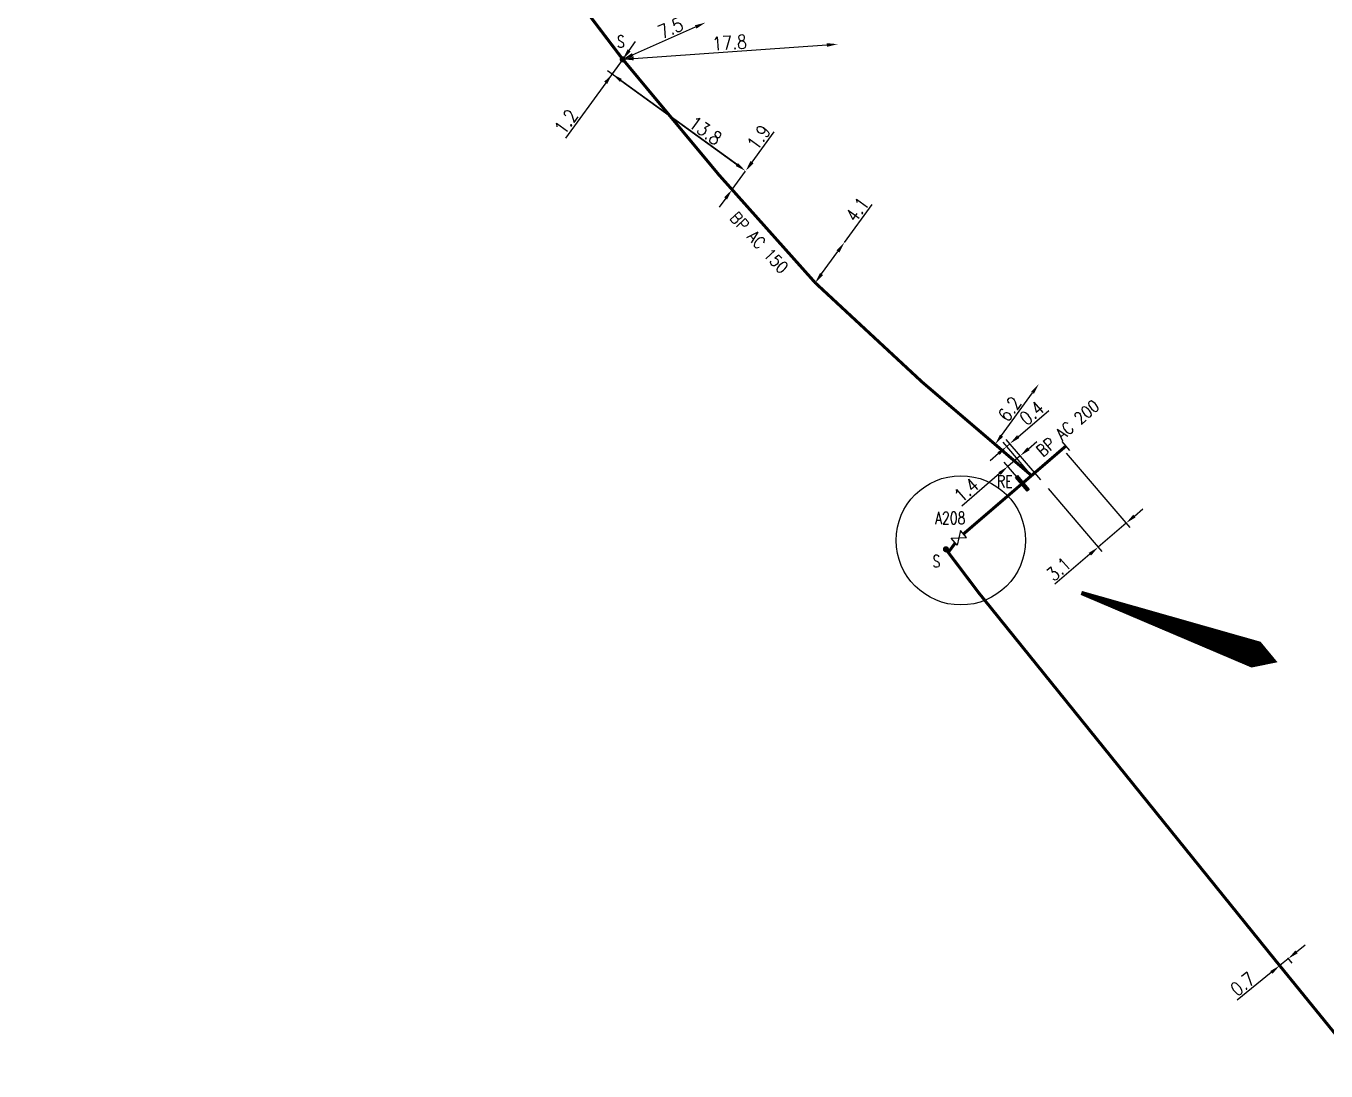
# Model space of a CAD drawing. Header units: millimetres. Extents: x 183997 to 185000, y 127999 to 129007.
# Drawn here: x 184281.2 to 184388.7, y 128700 to 128786.5 of the extents above; entities that cross this region are included whole.
import ezdxf
from ezdxf.enums import TextEntityAlignment as Align

# ---------------------------------------------------------------- set-up
doc = ezdxf.new("R2010")
doc.units = ezdxf.units.MM
doc.header["$PDMODE"] = 34
doc.linetypes.add('L_25_AP', pattern=[2000, 1000, 1000])
doc.layers.get('0').update_dxf_attribs({"linetype": 'CONTINUOUS'})
doc.layers.get('DEFPOINTS').update_dxf_attribs({"linetype": 'CONTINUOUS'})
for name, color, linetype in [('L_150', 1, 'CONTINUOUS'), ('L_300', 7, 'CONTINUOUS'), ('L_340', 7, 'CONTINUOUS'), ('L_900', 7, 'CONTINUOUS')]:
    doc.layers.add(name, color=color, linetype=linetype)
doc.styles.add('G_ROMANS', font='ROMANS.SHX', dxfattribs={"width": 0.75})
doc.styles.get("Standard").update_dxf_attribs({"font": 'romans.shx', "width": 0.85})
doc.dimstyles.get("Standard").update_dxf_attribs({"dimtxt": 1.5, "dimasz": 1.2, "dimexe": 0.625, "dimexo": 0.625, "dimgap": 0.25, "dimtad": 1, "dimdec": 1, "dimzin": 0, "dimdsep": 46, "dimtxsty": 'Standard', "dimcen": -0.5, "dimadec": 0, "dimazin": 0, "dimtfac": 1, "dimtdec": 1, "dimtmove": 0, "dimatfit": 3, "dimfxl": 0, "dimtolj": 1, "dimtzin": 0, "dimarcsym": 0})

# ---------------------------------------------------------------- blocks, each defined once
blk = doc.blocks.new('*D166')
at = {"layer": 'DEFPOINTS', "color": 0, "linetype": 'Continuous', "transparency": 16777216}
for p in [(184330.55, 128783.76), (184340.72, 128774.51), (184340.72, 128774.51)]:
    blk.add_point(p, dxfattribs=at)
at = {"layer": 'L_300', "color": 0, "linetype": 'Continuous', "lineweight": -2, "transparency": 16777216}
for p, q in [((184330.28, 128783.38), (184329.39, 128782.16)), ((184330.39, 128782.01), (184339.99, 128775.04))]:
    blk.add_line(p, q, dxfattribs=at)
at = {"layer": 'L_300', "color": 0, "linetype": 'Continuous', "transparency": 16777216}
for points in [[(184330.48, 128782.13), (184330.31, 128781.89), (184329.67, 128782.54)], [(184340.08, 128775.16), (184339.9, 128774.92), (184340.72, 128774.51)]]:
    blk.add_solid(points, dxfattribs=at)
at = {"layer": 'L_300', "color": 0, "linetype": 'Continuous', "transparency": 16777216, "insert": (184337.39, 128777.86), "char_height": 1.125, "attachment_point": 5, "rotation": 324.0119}
blk.add_mtext('\\A1;13.8', dxfattribs=at)
blk = doc.blocks.new('L_300_11')
at = {"color": 0, "linetype": 'Continuous', "const_width": 0.248, "flags": 128}
blk.add_lwpolyline([(-0.13, 0, 1), (0.13, 0, 1)], format="xyb", close=True, dxfattribs=at)
at = {"linetype": 'Continuous', "style": 'G_ROMANS', "width": 0.75}
blk.add_attdef('S', text='', height=1, dxfattribs=at).set_placement((0, 1.35), align=Align.MIDDLE_CENTER)
at = {"color": 0, "linetype": 'Continuous', "width": 0.75, "flags": 3}
for tag, p in [('DEF_LEG', (0, -5)), ('DEF_COUP', (0, -7.5)), ('DEF_TYPE', (0, -10))]:
    blk.add_attdef(tag, text='', height=1.2, dxfattribs=at).set_placement(p, align=Align.MIDDLE)
blk = doc.blocks.new('L_340_20')
at = {"linetype": 'Continuous'}
blk.add_hatch(color=0, dxfattribs=at).paths.add_polyline_path([(0.12, 0.75), (-0.12, 0.75), (-0.12, -0.75), (0.12, -0.75)])
at = {"color": 0, "linetype": 'Continuous'}
blk.add_lwpolyline([(-0.12, 0.75), (0.12, 0.75), (0.12, -0.75), (-0.12, -0.75)], close=True, dxfattribs=at)
at = {"color": 0, "linetype": 'Continuous', "width": 0.75}
for tag, height, flags, p in [('RE', 1, 8, (0, 2.19)), ('DEF_LEG', 1.2, 3, (0, -5)), ('DEF_COUP', 1.2, 3, (0, -7.5)), ('DEF_TYPE', 1.2, 3, (0, -10))]:
    blk.add_attdef(tag, text='', height=height, dxfattribs=dict(at, flags=flags)).set_placement(p, align=Align.MIDDLE)
blk = doc.blocks.new('L_300_09')
at = {"color": 0, "linetype": 'Continuous', "flags": 128}
blk.add_lwpolyline([(0.5, -0.38), (-0.5, 0.38), (-0.5, -0.38), (0.5, 0.38), (0.5, -0.38)], dxfattribs=at)
at = {"color": 0, "linetype": 'Continuous', "width": 0.75}
blk.add_attdef('NUM', text='', height=1, dxfattribs=at).set_placement((0, 1.69), align=Align.MIDDLE_CENTER)
at = {"color": 0, "linetype": 'Continuous', "width": 0.75, "flags": 3}
for tag, p in [('DEF_LEG', (0, -5)), ('DEF_COUP', (0, -7.5)), ('DEF_TYPE', (0, -10))]:
    blk.add_attdef(tag, text='', height=1.2, dxfattribs=at).set_placement(p, align=Align.MIDDLE)
blk = doc.blocks.new('L_340_07')
at = {"color": 0, "linetype": 'Continuous', "const_width": 0.25, "flags": 128}
blk.add_lwpolyline([(0, 0), (0.35, 0)], dxfattribs=at)
at = {"color": 0, "linetype": 'Continuous', "flags": 128}
blk.add_lwpolyline([(0.35, -0.5), (0.35, 0.5)], dxfattribs=at)
at = {"color": 0, "linetype": 'Continuous', "width": 0.75, "flags": 3}
for tag, p in [('DEF_LEG', (0.72, -3.47)), ('DEF_COUP', (0.72, -5.97)), ('DEF_TYPE', (0.72, -8.47))]:
    blk.add_attdef(tag, text='', height=1.2, dxfattribs=at).set_placement(p, align=Align.MIDDLE)
blk = doc.blocks.new('*D1158')
at = {"layer": 'DEFPOINTS', "color": 0, "linetype": 'Continuous', "transparency": 16777216}
for p in [(184348.34, 128785.01), (184348.34, 128785.01), (184330.55, 128783.76)]:
    blk.add_point(p, dxfattribs=at)
at = {"layer": 'L_300', "color": 0, "linetype": 'Continuous', "lineweight": -2, "transparency": 16777216}
blk.add_line((184331.45, 128783.82), (184347.44, 128784.94), dxfattribs=at)
at = {"layer": 'L_300', "color": 0, "linetype": 'Continuous', "transparency": 16777216}
for points in [[(184347.43, 128785.09), (184347.45, 128784.79), (184348.34, 128785.01)], [(184331.44, 128783.97), (184331.46, 128783.67), (184330.55, 128783.76)]]:
    blk.add_solid(points, dxfattribs=at)
at = {"layer": 'L_300', "color": 0, "linetype": 'Continuous', "transparency": 16777216, "insert": (184339.39, 128785.13), "char_height": 1.125, "attachment_point": 5, "rotation": 4.0122}
blk.add_mtext('\\A1;17.8', dxfattribs=at)
blk = doc.blocks.new('*D1159')
at = {"layer": 'DEFPOINTS', "color": 0, "linetype": 'Continuous', "transparency": 16777216}
for p in [(184337.41, 128786.8), (184337.41, 128786.8), (184330.55, 128783.76)]:
    blk.add_point(p, dxfattribs=at)
at = {"layer": 'L_300', "color": 0, "linetype": 'Continuous', "lineweight": -2, "transparency": 16777216}
blk.add_line((184331.37, 128784.12), (184336.58, 128786.44), dxfattribs=at)
at = {"layer": 'L_300', "color": 0, "linetype": 'Continuous', "transparency": 16777216}
for points in [[(184336.52, 128786.57), (184336.65, 128786.3), (184337.41, 128786.8)], [(184331.31, 128784.26), (184331.44, 128783.99), (184330.55, 128783.76)]]:
    blk.add_solid(points, dxfattribs=at)
at = {"layer": 'L_300', "color": 0, "linetype": 'Continuous', "transparency": 16777216, "insert": (184334.51, 128786.34), "char_height": 1.125, "attachment_point": 5, "rotation": 23.9444}
blk.add_mtext('\\A1;7.5', dxfattribs=at)
blk = doc.blocks.new('*D1160')
at = {"layer": 'DEFPOINTS', "color": 0, "linetype": 'Continuous', "transparency": 16777216}
for p in [(184330.55, 128783.76), (184330.55, 128783.76), (184340.72, 128774.51)]:
    blk.add_point(p, dxfattribs=at)
at = {"layer": 'L_300', "color": 0, "linetype": 'Continuous', "lineweight": -2, "transparency": 16777216}
for p, q in [((184331.08, 128784.49), (184331.61, 128785.22)), ((184330.55, 128783.76), (184329.67, 128782.54)), ((184329.14, 128781.81), (184325.82, 128777.24)), ((184340.34, 128774.79), (184329.29, 128782.81))]:
    blk.add_line(p, q, dxfattribs=at)
at = {"layer": 'L_300', "color": 0, "linetype": 'Continuous', "transparency": 16777216}
for points in [[(184330.96, 128784.58), (184331.2, 128784.4), (184330.55, 128783.76)], [(184329.02, 128781.9), (184329.26, 128781.72), (184329.67, 128782.54)]]:
    blk.add_solid(points, dxfattribs=at)
at = {"layer": 'L_300', "color": 0, "linetype": 'Continuous', "transparency": 16777216, "insert": (184325.87, 128778.59), "char_height": 1.125, "attachment_point": 5, "rotation": 54.0119}
blk.add_mtext('\\A1;1.2', dxfattribs=at)
blk = doc.blocks.new('*D1161')
at = {"layer": 'DEFPOINTS', "color": 0, "linetype": 'Continuous', "transparency": 16777216}
for p in [(184340.72, 128774.51), (184340.72, 128774.51), (184339.6, 128772.97)]:
    blk.add_point(p, dxfattribs=at)
at = {"layer": 'L_150', "color": 0, "linetype": 'Continuous', "lineweight": -2, "transparency": 16777216}
for p, q in [((184341.25, 128775.24), (184343.07, 128777.75)), ((184339.6, 128772.97), (184340.72, 128774.51)), ((184339.07, 128772.25), (184338.54, 128771.52))]:
    blk.add_line(p, q, dxfattribs=at)
at = {"layer": 'L_150', "color": 0, "linetype": 'Continuous', "transparency": 16777216}
for points in [[(184341.12, 128775.33), (184341.37, 128775.15), (184340.72, 128774.51)], [(184338.95, 128772.33), (184339.19, 128772.16), (184339.6, 128772.97)]]:
    blk.add_solid(points, dxfattribs=at)
at = {"layer": 'L_150', "color": 0, "linetype": 'Continuous', "transparency": 16777216, "insert": (184341.81, 128777.3), "char_height": 1.125, "attachment_point": 5, "rotation": 54.0119}
blk.add_mtext('\\A1;1.9', dxfattribs=at)
blk = doc.blocks.new('*D642')
at = {"layer": 'DEFPOINTS', "color": 0, "linetype": 'Continuous', "transparency": 16777216}
for p in [(184364.99, 128756.89), (184364.99, 128756.89), (184361.37, 128751.88)]:
    blk.add_point(p, dxfattribs=at)
at = {"layer": 'L_150', "color": 0, "linetype": 'Continuous', "lineweight": -2, "transparency": 16777216}
blk.add_line((184361.89, 128752.61), (184364.46, 128756.16), dxfattribs=at)
at = {"layer": 'L_150', "color": 0, "linetype": 'Continuous', "transparency": 16777216}
for points in [[(184364.34, 128756.25), (184364.58, 128756.07), (184364.99, 128756.89)], [(184361.77, 128752.7), (184362.02, 128752.52), (184361.37, 128751.88)]]:
    blk.add_solid(points, dxfattribs=at)
at = {"layer": 'L_150', "color": 0, "linetype": 'Continuous', "transparency": 16777216, "insert": (184362.57, 128754.82), "char_height": 1.125, "attachment_point": 5, "rotation": 54.1602}
blk.add_mtext('\\A1;6.2', dxfattribs=at)
blk = doc.blocks.new('*D645')
at = {"layer": 'DEFPOINTS', "color": 0, "linetype": 'Continuous', "transparency": 16777216}
for p in [(184348.89, 128768.58), (184348.89, 128768.58), (184346.48, 128765.26)]:
    blk.add_point(p, dxfattribs=at)
at = {"layer": 'L_150', "color": 0, "linetype": 'Continuous', "lineweight": -2, "transparency": 16777216}
for p, q in [((184348.89, 128768.58), (184351.18, 128771.74)), ((184347.01, 128765.99), (184348.36, 128767.85))]:
    blk.add_line(p, q, dxfattribs=at)
at = {"layer": 'L_150', "color": 0, "linetype": 'Continuous', "transparency": 16777216}
for points in [[(184348.24, 128767.94), (184348.48, 128767.76), (184348.89, 128768.58)], [(184346.88, 128766.08), (184347.13, 128765.9), (184346.48, 128765.26)]]:
    blk.add_solid(points, dxfattribs=at)
at = {"layer": 'L_150', "color": 0, "linetype": 'Continuous', "transparency": 16777216, "insert": (184349.96, 128771.33), "char_height": 1.125, "attachment_point": 5, "rotation": 54.0119}
blk.add_mtext('\\A1;4.1', dxfattribs=at)
blk = doc.blocks.new('*D647')
at = {"layer": 'DEFPOINTS', "color": 0, "linetype": 'Continuous', "transparency": 16777216}
for p in [(184366.96, 128751.52), (184365.44, 128748.6), (184369.9, 128743.38)]:
    blk.add_point(p, dxfattribs=at)
at = {"layer": 'L_340', "color": 0, "linetype": 'Continuous', "lineweight": -2, "transparency": 16777216}
for p, q in [((184367.26, 128751.16), (184372.52, 128745.01)), ((184365.75, 128748.24), (184370.2, 128743.02)), ((184372.89, 128745.95), (184373.58, 128746.54)), ((184372.21, 128745.37), (184369.9, 128743.38)), ((184369.21, 128742.79), (184366.32, 128740.31))]:
    blk.add_line(p, q, dxfattribs=at)
at = {"layer": 'L_340', "color": 0, "linetype": 'Continuous', "transparency": 16777216}
for points in [[(184372.8, 128746.07), (184372.99, 128745.84), (184372.21, 128745.37)], [(184369.12, 128742.91), (184369.31, 128742.68), (184369.9, 128743.38)]]:
    blk.add_solid(points, dxfattribs=at)
at = {"layer": 'L_340', "color": 0, "linetype": 'Continuous', "transparency": 16777216, "insert": (184366.63, 128741.57), "char_height": 1.125, "attachment_point": 5, "rotation": 40.6421}
blk.add_mtext('\\A1;3.1', dxfattribs=at)
blk = doc.blocks.new('*D648')
at = {"layer": 'DEFPOINTS', "color": 0, "linetype": 'Continuous', "transparency": 16777216}
for p in [(184363.45, 128750.94), (184363.62, 128748.65), (184365.44, 128748.6)]:
    blk.add_point(p, dxfattribs=at)
at = {"layer": 'L_340', "color": 0, "linetype": 'Continuous', "lineweight": -2, "transparency": 16777216}
for p, q in [((184364.13, 128751.52), (184364.81, 128752.11)), ((184363.45, 128750.94), (184362.42, 128750.06)), ((184365.14, 128748.96), (184363.14, 128751.29)), ((184361.74, 128749.47), (184358.6, 128746.77)), ((184363.32, 128749.01), (184362.12, 128750.41))]:
    blk.add_line(p, q, dxfattribs=at)
at = {"layer": 'L_340', "color": 0, "linetype": 'Continuous', "transparency": 16777216}
for points in [[(184364.03, 128751.64), (184364.23, 128751.41), (184363.45, 128750.94)], [(184361.64, 128749.58), (184361.84, 128749.36), (184362.42, 128750.06)]]:
    blk.add_solid(points, dxfattribs=at)
at = {"layer": 'L_340', "color": 0, "linetype": 'Continuous', "transparency": 16777216, "insert": (184358.98, 128748.09), "char_height": 1.125, "attachment_point": 5, "rotation": 40.6421}
blk.add_mtext('\\A1;1.4', dxfattribs=at)
blk = doc.blocks.new('*D649')
at = {"layer": 'DEFPOINTS', "color": 0, "linetype": 'Continuous', "transparency": 16777216}
for p in [(184362.59, 128751.94), (184364.38, 128749.3), (184365.44, 128748.6)]:
    blk.add_point(p, dxfattribs=at)
at = {"layer": 'L_150', "color": 0, "linetype": 'Continuous', "lineweight": -2, "transparency": 16777216}
for p, q in [((184363.28, 128752.52), (184365.8, 128754.69)), ((184364.07, 128749.66), (184362.02, 128752.06)), ((184365.14, 128748.96), (184362.29, 128752.29)), ((184362.33, 128751.71), (184362.59, 128751.94)), ((184361.64, 128751.12), (184360.96, 128750.53))]:
    blk.add_line(p, q, dxfattribs=at)
at = {"layer": 'L_150', "color": 0, "linetype": 'Continuous', "transparency": 16777216}
for points in [[(184361.55, 128751.23), (184361.74, 128751.01), (184362.33, 128751.71)], [(184363.18, 128752.64), (184363.37, 128752.41), (184362.59, 128751.94)]]:
    blk.add_solid(points, dxfattribs=at)
at = {"layer": 'L_150', "color": 0, "linetype": 'Continuous', "transparency": 16777216, "insert": (184364.39, 128754.47), "char_height": 1.125, "attachment_point": 5, "rotation": 40.6421}
blk.add_mtext('\\A1;0.4', dxfattribs=at)
blk = doc.blocks.new('*D652')
at = {"layer": 'DEFPOINTS', "color": 0, "linetype": 'Continuous', "transparency": 16777216}
for p in [(184385.27, 128709.74), (184384.57, 128709.17), (184385.62, 128709.31)]:
    blk.add_point(p, dxfattribs=at)
at = {"layer": 'L_150', "color": 0, "linetype": 'Continuous', "lineweight": -2, "transparency": 16777216}
for p, q in [((184386.32, 128709.88), (184387.02, 128710.45)), ((184384.87, 128708.81), (184385.22, 128708.38)), ((184385.62, 128709.31), (184384.92, 128708.75)), ((184385.57, 128709.38), (184385.91, 128708.95)), ((184384.22, 128708.18), (184381.4, 128705.89))]:
    blk.add_line(p, q, dxfattribs=at)
at = {"layer": 'L_150', "color": 0, "linetype": 'Continuous', "transparency": 16777216}
for points in [[(184386.22, 128710), (184386.41, 128709.76), (184385.62, 128709.31)], [(184384.13, 128708.29), (184384.32, 128708.06), (184384.92, 128708.75)]]:
    blk.add_solid(points, dxfattribs=at)
at = {"layer": 'L_150', "color": 0, "linetype": 'Continuous', "transparency": 16777216, "insert": (184381.85, 128707.22), "char_height": 1.125, "attachment_point": 5, "rotation": 39.0902}
blk.add_mtext('\\A1;0.7', dxfattribs=at)

msp = doc.modelspace()

# ---------------------------------------------------------------- linework, layer by layer
at = {"layer": 'L_150', "linetype": 'L_25_AP', "const_width": 0.25, "flags": 128}
for points in [[(184364.38, 128749.3), (184361.37, 128751.88), (184361.37, 128751.88), (184355.33, 128757.04), (184346.48, 128765.26), (184339.6, 128772.97), (184338.52, 128774.18), (184330.55, 128783.76), (184324.22, 128792.09), (184312.3, 128803.3), (184310.47, 128805.02), (184307.3, 128808.6), (184306.58, 128809.46), (184305.37, 128810.91), (184299.61, 128817.82), (184299.61, 128817.82), (184290.89, 128826.23), (184283.46, 128831.85), (184281.29, 128833.43)], [(184358.75, 128744.47), (184363.62, 128748.65), (184364.38, 128749.3), (184366.96, 128751.52), (184366.96, 128751.52)], [(184357.49, 128742.94), (184357.3, 128743.2)]]:
    msp.add_lwpolyline(points, dxfattribs=at)
at = {"layer": 'L_150', "linetype": 'L_25_AP', "ltscale": 0.5, "const_width": 0.25, "flags": 128}
msp.add_lwpolyline([(184358.07, 128743.73), (184357.49, 128742.94), (184360.05, 128739.55), (184384.57, 128709.17), (184390.01, 128702.48), (184428.65, 128653.78), (184433.38, 128647.81), (184442.69, 128636.05), (184442.69, 128636.05), (184455.38, 128631.65)], dxfattribs=at)
at = {"layer": 'L_900', "color": 254, "linetype": 'Continuous'}
msp.add_lwpolyline([(184368.5, 128739.59, 0.344, 2.07, 0), (184381.49, 128735, 4.13, 0, 0), (184384.74, 128733.85, 4.13, 0, 0)], format="xyseb", dxfattribs=at)
at = {"layer": 'L_900'}
msp.add_circle((184358.53, 128743.94), 5.35, dxfattribs=at)

# ---------------------------------------------------------------- block references
at = {"layer": 'L_300'}
ref = msp.add_blockref('L_300_11', (184330.55, 128783.76), dxfattribs=dict(at, rotation=0.8024041347334965))
ref.add_attrib('S', 'S', dxfattribs={"layer": '0', "linetype": 'Continuous', "height": 1, "style": 'G_ROMANS', "width": 0.75}).set_placement((184330.39, 128785.23), align=Align.MIDDLE_CENTER)
ref = msp.add_blockref('L_300_09', (184358.37, 128744.15), dxfattribs=dict(at, rotation=220.6420993181182))
ref.add_attrib('NUM', 'A208', dxfattribs={"layer": '0', "color": 0, "linetype": 'Continuous', "height": 1, "width": 0.75}).set_placement((184357.65, 128745.79), align=Align.MIDDLE_CENTER)
ref = msp.add_blockref('L_300_11', (184357.3, 128743.2), dxfattribs=dict(at, rotation=93.16605708348474))
ref.add_attrib('S', 'S', dxfattribs={"layer": '0', "linetype": 'Continuous', "height": 1, "style": 'G_ROMANS', "width": 0.75}).set_placement((184356.51, 128742.21), align=Align.MIDDLE_CENTER)
at = {"layer": 'L_340', "rotation": 40.41465278823154}
msp.add_blockref('L_340_07', (184366.96, 128751.52), dxfattribs=at)
at = {"layer": 'L_340'}
ref = msp.add_blockref('L_340_20', (184363.62, 128748.65), dxfattribs=dict(at, rotation=40.41465278704091))
ref.add_attrib('RE', 'RE', dxfattribs={"layer": '0', "color": 0, "linetype": 'Continuous', "height": 1, "width": 0.75}).set_placement((184362.17, 128748.82), align=Align.MIDDLE)

# ---------------------------------------------------------------- texts
at = {"layer": 'L_150', "linetype": 'Continuous', "width": 0.85}
msp.add_text('BP AC 150', height=1, rotation=312.7293, dxfattribs=at).set_placement((184341.84, 128768.59), align=Align.MIDDLE)
at = {"layer": 'L_150', "ltscale": 0.5, "width": 0.85}
msp.add_text('BP AC 200', height=1, rotation=40.6421, dxfattribs=at).set_placement((184365.31, 128750.79))

# ---------------------------------------------------------------- dimensions: what is measured, and where the dimension line sits
at = {"layer": 'L_150', "linetype": 'Continuous'}
for base, p1, p2, override, picture, middle in [((184340.72, 128774.51), (184339.6, 128772.97), (184340.72, 128774.51), {"dimscale": 0.75, "dimlfac": 1, "dimlunit": 2, "dimatfit": 0}, '*D1161', (184342.42, 128776.86)), ((184348.89, 128768.58), (184346.48, 128765.26), (184348.89, 128768.58), {"dimscale": 0.75}, '*D645', (184350.56, 128770.89))]:
    dim = msp.add_linear_dim(base=base, p1=p1, p2=p2, angle=234.0119, dimstyle='Standard', override=override, dxfattribs=at)
    dim.commit()
    dim.dimension.update_dxf_attribs({"geometry": picture, "text_midpoint": middle, "dimtype": 160})
dim = msp.add_linear_dim(base=(184364.99, 128756.89), p1=(184361.37, 128751.88), p2=(184364.99, 128756.89), angle=234.1602, dimstyle='Standard', override={"dimscale": 0.75, "dimatfit": 0}, dxfattribs=at)
dim.commit()
dim.dimension.update_dxf_attribs({"geometry": '*D642', "text_midpoint": (184362.57, 128754.82)})
for base, p1, p2, angle, text, picture, middle in [((184362.59, 128751.94), (184364.38, 128749.3), (184365.44, 128748.6), 220.6421, '0.4', '*D649', (184364.88, 128753.9)), ((184385.62, 128709.31), (184384.57, 128709.17), (184385.27, 128709.74), 219.0902, '0.7', '*D652', (184382.32, 128706.64))]:
    dim = msp.add_linear_dim(base=base, p1=p1, p2=p2, angle=angle, text=text, dimstyle='Standard', override={"dimscale": 0.75, "dimatfit": 0}, dxfattribs=at)
    dim.commit()
    dim.dimension.update_dxf_attribs({"geometry": picture, "text_midpoint": middle, "dimtype": 160})
at = {"layer": 'L_300', "linetype": 'Continuous'}
dim = msp.add_linear_dim(base=(184337.41, 128786.8), p1=(184330.55, 128783.76), p2=(184337.41, 128786.8), angle=203.9444, dimstyle='Standard', override={"dimscale": 0.75}, dxfattribs=at)
dim.commit()
dim.dimension.update_dxf_attribs({"geometry": '*D1159', "text_midpoint": (184334.82, 128785.65), "dimtype": 160})
for base, p1, p2, angle, text, picture, middle in [((184330.55, 128783.76), (184340.72, 128774.51), (184330.55, 128783.76), 234.0119, '1.2', '*D1160', (184326.48, 128778.14)), ((184340.72, 128774.51), (184330.55, 128783.76), (184340.72, 128774.51), 144.0119, '13.8', '*D166', (184336.95, 128777.25))]:
    dim = msp.add_linear_dim(base=base, p1=p1, p2=p2, angle=angle, text=text, dimstyle='Standard', override={"dimscale": 0.75, "dimatfit": 0}, dxfattribs=at)
    dim.commit()
    dim.dimension.update_dxf_attribs({"geometry": picture, "text_midpoint": middle, "dimtype": 160})
dim = msp.add_linear_dim(base=(184348.34, 128785.01), p1=(184330.55, 128783.76), p2=(184348.34, 128785.01), angle=184.0122, dimstyle='Standard', override={"dimscale": 0.75}, dxfattribs=at)
dim.commit()
dim.dimension.update_dxf_attribs({"geometry": '*D1158', "text_midpoint": (184339.39, 128785.13)})
at = {"layer": 'L_340', "linetype": 'Continuous'}
dim = msp.add_linear_dim(base=(184363.45, 128750.94), p1=(184363.62, 128748.65), p2=(184365.44, 128748.6), angle=220.6421, text='1.4', dimstyle='Standard', override={"dimscale": 0.75, "dimatfit": 0}, dxfattribs=at)
dim.commit()
dim.dimension.update_dxf_attribs({"geometry": '*D648', "text_midpoint": (184359.46, 128747.52), "dimtype": 160})
dim = msp.add_linear_dim(base=(184369.9, 128743.38), p1=(184366.96, 128751.52), p2=(184365.44, 128748.6), angle=40.6421, dimstyle='Standard', override={"dimscale": 0.75, "dimatfit": 0}, dxfattribs=at)
dim.commit()
dim.dimension.update_dxf_attribs({"geometry": '*D647', "text_midpoint": (184367.12, 128741), "dimtype": 160})

doc.saveas('drawing.dxf')
